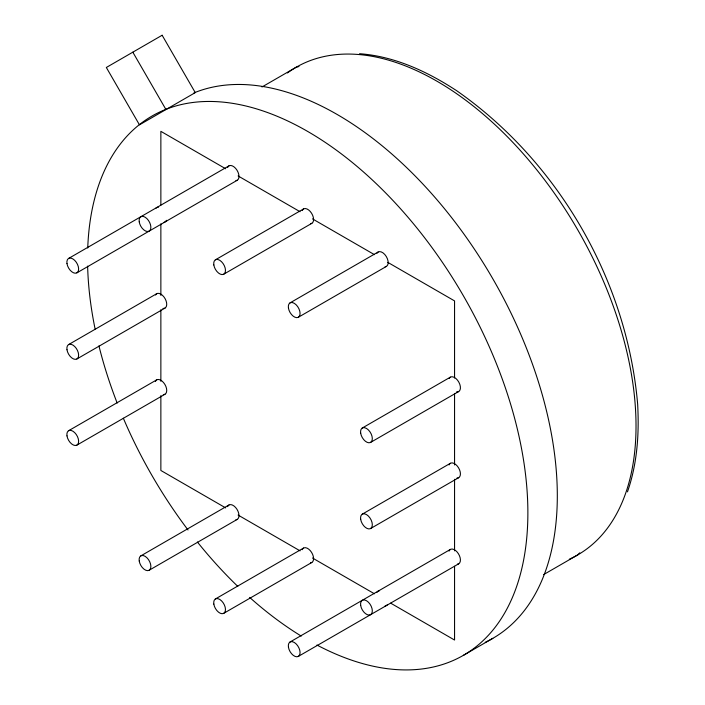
<?xml version="1.0" encoding="UTF-8"?>
<svg xmlns="http://www.w3.org/2000/svg" width="705" height="705" viewBox="0 0 705 705"><rect width="100%" height="100%" fill="white"/><g stroke="black" fill="none" stroke-linecap="round" stroke-linejoin="round"><path stroke-width="1.06" d="M627.468 491.861C636.871 464.939 639.127 436.139 637.822 407.807L637.681 404.529C627.089 280.564 558.439 161.665 456.382 90.504L453.606 88.742C425.274 70.57 393.487 56.215 359.55 53.712M579.748 552.852L577.712 554.914L543.537 574.645M261.987 86.979L296.153 67.248L298.964 66.517M68.597 258.444L228.958 165.86M76.907 272.835L237.259 180.251M68.597 344.586L156.704 293.712M215.448 259.801L303.555 208.936M76.907 358.968L165.014 308.103M223.749 274.192L311.857 223.318M68.597 430.72L156.704 379.854M290.046 302.868L378.153 252.002M76.907 445.111L165.014 394.245M298.347 317.259L386.455 266.384M140.85 555.866L228.958 504.991M362.291 428.005L450.398 377.14M149.152 570.248L237.259 519.382M370.601 442.396L458.708 391.531M215.448 598.933L303.555 548.058M362.291 514.148L450.398 463.282M223.749 613.315L311.857 562.449M370.601 528.538L458.708 477.664M290.046 641.999L450.398 549.415M298.347 656.39L458.708 563.806M463.388 655.342L492.83 638.342M225.697 168.777L160.863 131.341L160.863 205.12M238.096 175.942L300.074 211.72M312.474 218.876L374.452 254.664M387.803 262.366L454.558 300.903L454.558 377.986M225.697 507.908L160.863 470.473L160.863 395.602M238.096 515.064L300.074 550.852M312.474 558.008L374.452 593.795M390.667 603.154L454.558 640.034L454.558 566.265M132.831 52.179L165.957 109.548M454.558 393.399L454.558 464.965M454.558 479.277L454.558 550.852M160.863 223.838L160.863 295.404M160.863 309.715L160.863 381.29M193.954 92.91A311.363 179.766 60 0 1 502.242 295.818A311.363 179.766 60 0 1 485.243 642.317M87.737 248.019A311.363 179.766 60 0 1 310.79 133.263A311.363 179.766 60 0 1 527.851 509.23A311.363 179.766 60 0 1 316.95 645.031M301.238 636.077A311.363 179.766 60 0 1 249.658 597.408M237.788 586.393A311.363 179.766 60 0 1 197.4 542.022M188.015 529.966A311.363 179.766 60 0 1 123.34 418.215M117.171 403.057A311.363 179.766 60 0 1 98.938 345.899M95.113 329.059A311.363 179.766 60 0 1 87.632 266.102M287.402 72.976A281.551 162.555 60 0 1 577.254 229.019A281.551 162.555 60 0 1 569.332 559.206M302.207 210.575A8.31 4.794 60 0 1 311.557 213.218A8.31 4.794 60 0 1 310.526 223.705M302.207 549.706A8.31 4.794 60 0 1 311.557 552.35A8.31 4.794 60 0 1 310.526 562.837M376.964 253.289A8.31 4.794 60 0 1 386.305 256.541A8.31 4.794 60 0 1 385.124 266.772M227.609 167.508A8.31 4.794 60 0 1 236.959 170.152A8.31 4.794 60 0 1 235.919 180.639M449.05 464.921A8.31 4.794 60 0 1 458.558 467.82A8.31 4.794 60 0 1 456.99 478.052M449.208 378.426A8.31 4.794 60 0 1 458.849 382.189A8.31 4.794 60 0 1 456.602 391.874M449.05 551.063A8.31 4.794 60 0 1 458.4 553.707A8.31 4.794 60 0 1 457.369 564.185M155.514 295.007A8.31 4.794 60 0 1 165.155 298.77A8.31 4.794 60 0 1 162.917 308.446M166.362 220.321A8.31 4.794 60 0 1 164.036 222.313M155.92 208.248A8.31 4.794 60 0 1 158.422 207.191M155.356 381.502A8.31 4.794 60 0 1 164.864 384.392A8.31 4.794 60 0 1 163.296 394.624M227.609 506.639A8.31 4.794 60 0 1 236.959 509.283A8.31 4.794 60 0 1 235.919 519.761M387.459 604.555A8.31 4.794 60 0 1 385.124 605.903M376.964 592.42A8.31 4.794 60 0 1 379.493 590.746M162.141 35.25L106.332 67.477L139.458 124.847L195.267 92.619L162.141 35.25M213.826 264.948A8.31 4.794 60 0 0 223.441 274.342A8.31 4.794 60 0 0 221.52 261.696A8.31 4.794 60 0 0 213.826 264.948M213.826 604.079A8.31 4.794 60 0 0 223.441 613.473A8.31 4.794 60 0 0 221.52 600.827A8.31 4.794 60 0 0 213.826 604.079M288.433 308.014A8.31 4.794 60 0 0 298.048 317.409A8.31 4.794 60 0 0 296.118 304.763A8.31 4.794 60 0 0 288.433 308.014M139.229 221.881A8.31 4.794 60 0 0 148.843 231.275A8.31 4.794 60 0 0 146.922 218.629A8.31 4.794 60 0 0 139.229 221.881M360.678 519.294A8.31 4.794 60 0 0 370.292 528.688A8.31 4.794 60 0 0 368.363 516.042A8.31 4.794 60 0 0 360.678 519.294M360.678 433.152A8.31 4.794 60 0 0 370.292 442.546A8.31 4.794 60 0 0 368.363 429.9A8.31 4.794 60 0 0 360.678 433.152M360.678 605.436A8.31 4.794 60 0 0 370.292 614.83A8.31 4.794 60 0 0 368.363 602.176A8.31 4.794 60 0 0 360.678 605.436M66.984 349.733A8.31 4.794 60 0 0 76.598 359.127A8.31 4.794 60 0 0 74.677 346.481A8.31 4.794 60 0 0 66.984 349.733M66.984 263.591A8.31 4.794 60 0 0 76.598 272.985A8.31 4.794 60 0 0 74.677 260.339A8.31 4.794 60 0 0 66.984 263.591M66.984 435.875A8.31 4.794 60 0 0 76.598 445.26A8.31 4.794 60 0 0 74.677 432.614A8.31 4.794 60 0 0 66.984 435.875M139.229 561.013A8.31 4.794 60 0 0 148.843 570.407A8.31 4.794 60 0 0 146.922 557.752A8.31 4.794 60 0 0 139.229 561.013M288.433 647.146A8.31 4.794 60 0 0 298.048 656.54A8.31 4.794 60 0 0 296.118 643.894A8.31 4.794 60 0 0 288.433 647.146"/></g></svg>
